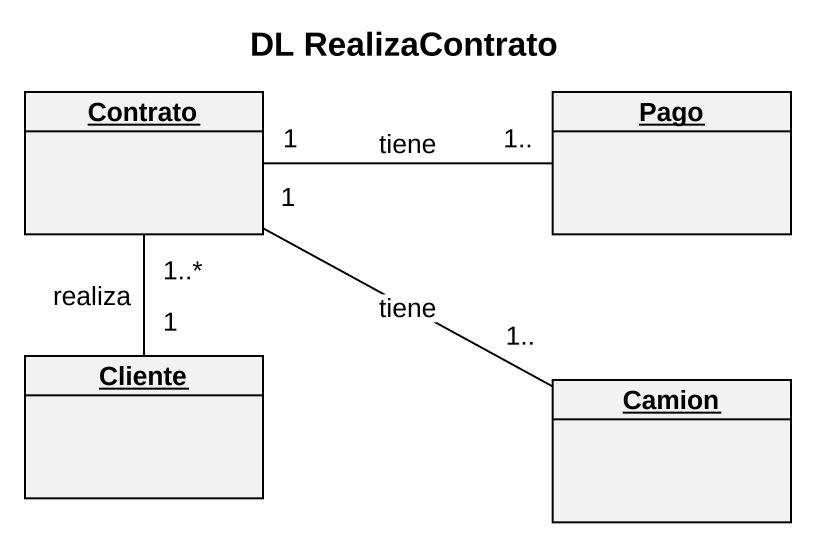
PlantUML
@startuml
title DL RealizaContrato
hide circle
hide empty members
object Contrato
object Pago
object Cliente
object Camion
Contrato "1" -right- "1.." Pago : tiene
Contrato "1..*" -- "1" Cliente : realiza
Contrato "1" -right- "1.." Camion : tiene
@enduml
